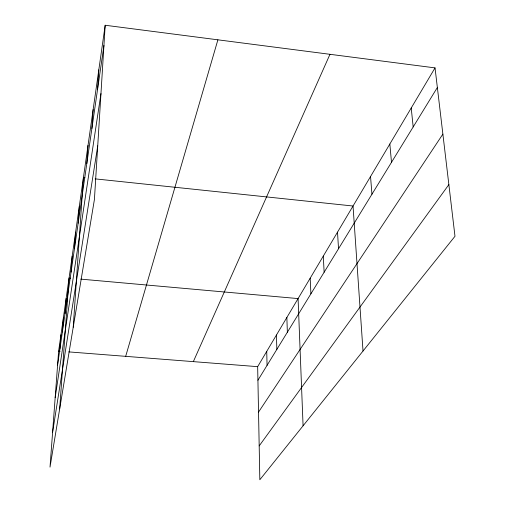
<?xml version="1.0" encoding="UTF-8"?>
<svg xmlns="http://www.w3.org/2000/svg" width="505" height="505" viewBox="0 0 505 505"><rect width="100%" height="100%" fill="white"/><g stroke="black" fill="none" stroke-linecap="round" stroke-linejoin="round"><path stroke-width="0.76" d="M105.185 25.25L94.422 199.469L50.014 467.112L58.624 351.101L105.185 25.25L435.032 67.885L454.986 236.277L259.835 479.75L257.664 366.662L435.032 67.885M97.572 89.328L98.816 69.81M91.897 128.459L93.135 109.598M73.219 327.246L83.407 177.634L84.973 177.798M86.803 163.582L88.021 145.339M78.155 223.204L79.342 206.116M71.06 272.126L72.202 256.06M74.456 248.725L75.617 232.161M62.38 331.981L63.46 317.26M65.057 313.555L66.149 298.411M59.666 408.936L69.059 278.072L70.618 278.211M59.899 349.094L60.953 334.777M57.589 365.027L103.935 45.456M55.165 397.675L100.962 93.558M52.589 432.362L97.73 145.844M125.682 356.341L217.895 39.819M193.339 361.63L329.973 54.306M257.922 380.259L437.355 87.498M258.535 412.105L442.879 134.103M259.185 445.915L448.863 184.622M58.624 351.101L60.19 351.221M68.813 351.897L257.664 366.662M80.737 279.12L298.076 298.581L303.082 425.797M95.129 178.865L353.033 206.015L363.019 351.019M411.221 107.994L413.178 126.944M389.841 144.001L391.495 162.32M370.544 176.516L371.939 194.229M337.517 232.142L338.52 248.763M323.288 256.117L324.134 272.233M310.184 278.192L310.897 293.828M286.859 317.475L287.358 332.233M276.437 335.03L276.847 349.384M266.728 351.385L267.063 365.355"/></g></svg>
